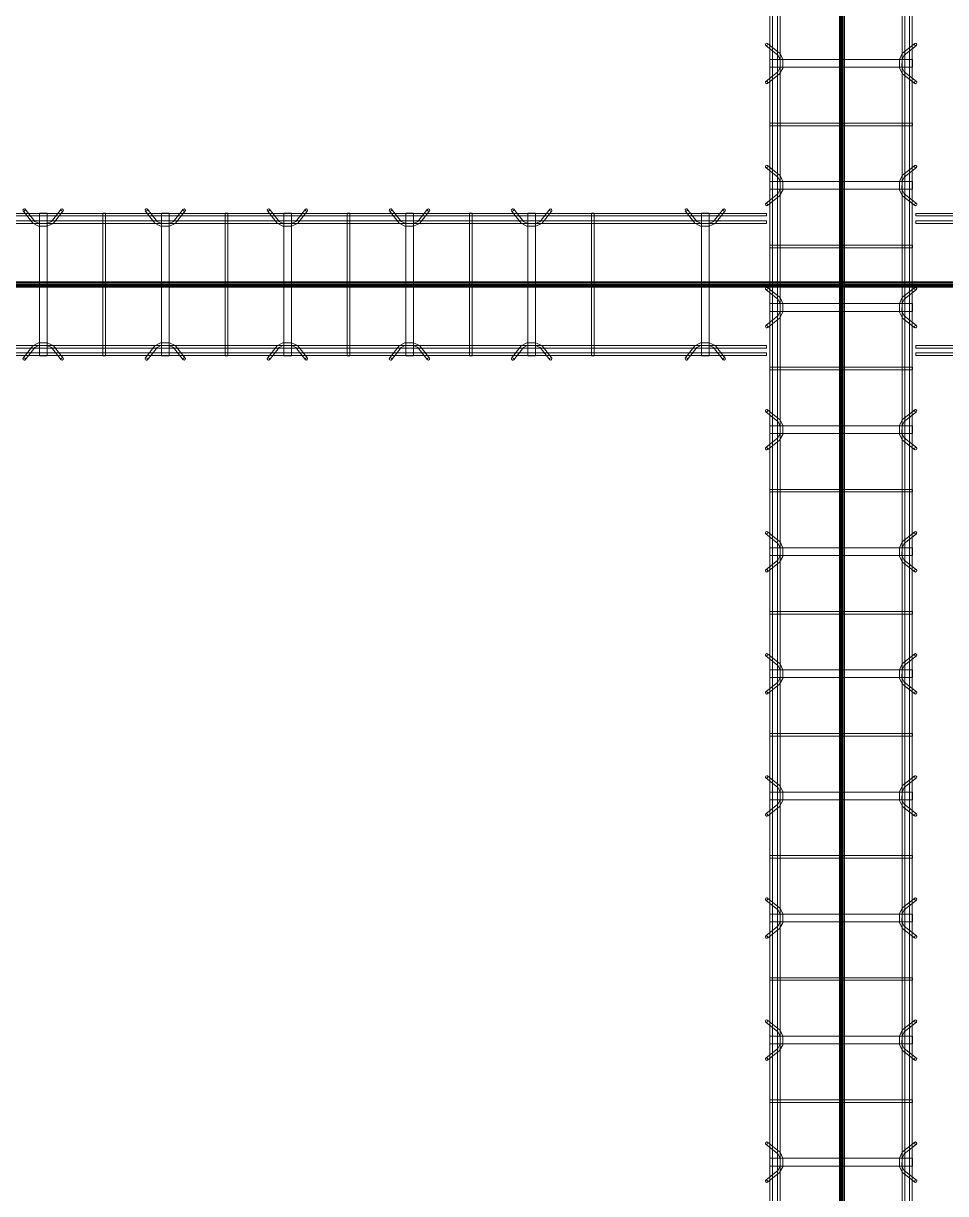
# Model space of a CAD drawing. Header units: inches. Extents: x -19229 to -222, y -6301 to 12387.
# Drawn here: x -3398.3 to -3307.6, y 10924.4 to 11039.4 of the extents above; entities that cross this region are included whole.
import ezdxf

# ---------------------------------------------------------------- set-up
doc = ezdxf.new("R2010")
doc.units = ezdxf.units.IN
doc.header["$MEASUREMENT"] = 0
doc.layers.add('A-GENM', color=13, linetype='Continuous', lineweight=9)
doc.layers.add('S-BEAM', color=12, linetype='Continuous', lineweight=9)

# ---------------------------------------------------------------- blocks, each defined once
blk = doc.blocks.new('Dowel bar assembly - Dowel bar assembly-671876-SLAB ON GROUND JOINTS')
at = {"layer": 'S-BEAM'}
for p, q in [((1025.18, 1.19), (1024.23, 2.39)), ((1027.76, 2.39), (1026.81, 1.19)), ((1037.18, 1.19), (1036.23, 2.39)), ((1039.76, 2.39), (1038.81, 1.19)), ((1049.18, 1.19), (1048.23, 2.39)), ((1051.76, 2.39), (1050.81, 1.19)), ((1061.18, 1.19), (1060.23, 2.39)), ((1063.76, 2.39), (1062.81, 1.19)), ((1073.18, 1.19), (1072.23, 2.39)), ((1075.76, 2.39), (1074.81, 1.19)), ((1085.18, 1.19), (1084.23, 2.39)), ((1087.76, 2.39), (1086.81, 1.19)), ((1097.18, 1.19), (1096.23, 2.39)), ((1099.76, 2.39), (1098.81, 1.19)), ((1109.18, 1.19), (1108.23, 2.39)), ((1111.76, 2.39), (1110.81, 1.19)), ((1121.18, 1.19), (1120.23, 2.39)), ((1123.76, 2.39), (1122.81, 1.19)), ((1133.18, 1.19), (1132.23, 2.39)), ((1135.76, 2.39), (1134.81, 1.19)), ((1628, 1.98), (0, 1.98)), ((0, 1.72), (1628, 1.72)), ((1628, 1.25), (0, 1.25)), ((1024.02, 2.23), (1024.97, 1.03)), ((1025.62, 1.99), (1025.62, -12.01)), ((1026.38, 1.99), (1025.62, 1.99)), ((1025.62, 1.99), (1026.38, 1.99)), ((1026.38, -12.01), (1026.38, 1.99)), ((1027.01, 1.03), (1027.96, 2.23)), ((1031.87, 1.99), (1031.87, -12.01)), ((1032.13, 1.99), (1031.87, 1.99)), ((1031.87, 1.99), (1032.13, 1.99)), ((1032.13, -12.01), (1032.13, 1.99)), ((1036.02, 2.23), (1036.97, 1.03)), ((1037.62, 1.99), (1037.62, -12.01)), ((1038.38, 1.99), (1037.62, 1.99)), ((1037.62, 1.99), (1038.38, 1.99)), ((1038.38, -12.01), (1038.38, 1.99)), ((1039.01, 1.03), (1039.96, 2.23)), ((1043.87, 1.99), (1043.87, -12.01)), ((1044.13, 1.99), (1043.87, 1.99)), ((1043.87, 1.99), (1044.13, 1.99)), ((1044.13, -12.01), (1044.13, 1.99)), ((1048.02, 2.23), (1048.97, 1.03)), ((1049.62, 1.99), (1049.62, -12.01)), ((1050.38, 1.99), (1049.62, 1.99)), ((1049.62, 1.99), (1050.38, 1.99)), ((1050.38, -12.01), (1050.38, 1.99)), ((1051.01, 1.03), (1051.96, 2.23)), ((1055.87, 1.99), (1055.87, -12.01)), ((1056.13, 1.99), (1055.87, 1.99)), ((1055.87, 1.99), (1056.13, 1.99)), ((1056.13, -12.01), (1056.13, 1.99)), ((1060.02, 2.23), (1060.97, 1.03)), ((1061.62, 1.99), (1061.62, -12.01)), ((1062.38, 1.99), (1061.62, 1.99)), ((1061.62, 1.99), (1062.38, 1.99)), ((1062.38, -12.01), (1062.38, 1.99)), ((1063.01, 1.03), (1063.96, 2.23)), ((1067.87, 1.99), (1067.87, -12.01)), ((1068.13, 1.99), (1067.87, 1.99)), ((1067.87, 1.99), (1068.13, 1.99)), ((1068.13, -12.01), (1068.13, 1.99)), ((1072.02, 2.23), (1072.97, 1.03)), ((1073.62, 1.99), (1073.62, -12.01)), ((1074.38, 1.99), (1073.62, 1.99)), ((1073.62, 1.99), (1074.38, 1.99)), ((1074.38, -12.01), (1074.38, 1.99)), ((1075.01, 1.03), (1075.96, 2.23)), ((1079.87, 1.99), (1079.87, -12.01)), ((1080.13, 1.99), (1079.87, 1.99)), ((1079.87, 1.99), (1080.13, 1.99)), ((1080.13, -12.01), (1080.13, 1.99)), ((1084.02, 2.23), (1084.97, 1.03)), ((1085.62, 1.99), (1085.62, -12.01)), ((1086.38, 1.99), (1085.62, 1.99)), ((1085.62, 1.99), (1086.38, 1.99)), ((1086.38, -12.01), (1086.38, 1.99)), ((1087.01, 1.03), (1087.96, 2.23)), ((1091.87, 1.99), (1091.87, -12.01)), ((1092.13, 1.99), (1091.87, 1.99)), ((1091.87, 1.99), (1092.13, 1.99)), ((1092.13, -12.01), (1092.13, 1.99)), ((1096.02, 2.23), (1096.97, 1.03)), ((1097.62, 1.99), (1097.62, -12.01)), ((1098.38, 1.99), (1097.62, 1.99)), ((1097.62, 1.99), (1098.38, 1.99)), ((1098.38, -12.01), (1098.38, 1.99)), ((1099.01, 1.03), (1099.96, 2.23)), ((1103.87, 1.99), (1103.87, -12.01)), ((1104.13, 1.99), (1103.87, 1.99)), ((1103.87, 1.99), (1104.13, 1.99)), ((1104.13, -12.01), (1104.13, 1.99)), ((1108.02, 2.23), (1108.97, 1.03)), ((1109.62, 1.99), (1109.62, -12.01)), ((1110.38, 1.99), (1109.62, 1.99)), ((1109.62, 1.99), (1110.38, 1.99)), ((1110.38, -12.01), (1110.38, 1.99)), ((1111.01, 1.03), (1111.96, 2.23)), ((1115.87, 1.99), (1115.87, -12.01)), ((1116.13, 1.99), (1115.87, 1.99)), ((1115.87, 1.99), (1116.13, 1.99)), ((1116.13, -12.01), (1116.13, 1.99)), ((1120.02, 2.23), (1120.97, 1.03)), ((1121.62, 1.99), (1121.62, -12.01)), ((1122.38, 1.99), (1121.62, 1.99)), ((1121.62, 1.99), (1122.38, 1.99)), ((1122.38, -12.01), (1122.38, 1.99)), ((1123.01, 1.03), (1123.96, 2.23)), ((1127.87, 1.99), (1127.87, -12.01)), ((1128.13, 1.99), (1127.87, 1.99)), ((1127.87, 1.99), (1128.13, 1.99)), ((1128.13, -12.01), (1128.13, 1.99)), ((1132.02, 2.23), (1132.97, 1.03)), ((1133.62, 1.99), (1133.62, -12.01)), ((1134.38, 1.99), (1133.62, 1.99)), ((1133.62, 1.99), (1134.38, 1.99)), ((1134.38, -12.01), (1134.38, 1.99)), ((1135.01, 1.03), (1135.96, 2.23)), ((0, 0.99), (1628, 0.99)), ((1628, -11.01), (0, -11.01)), ((0, -11.27), (1628, -11.27)), ((1024.97, -11.05), (1024.02, -12.25)), ((1024.23, -12.41), (1025.18, -11.21)), ((1026.81, -11.21), (1027.76, -12.41)), ((1027.96, -12.25), (1027.01, -11.05)), ((1036.97, -11.05), (1036.02, -12.25)), ((1036.23, -12.41), (1037.18, -11.21)), ((1038.81, -11.21), (1039.76, -12.41)), ((1039.96, -12.25), (1039.01, -11.05)), ((1048.97, -11.05), (1048.02, -12.25)), ((1048.23, -12.41), (1049.18, -11.21)), ((1050.81, -11.21), (1051.76, -12.41)), ((1051.96, -12.25), (1051.01, -11.05)), ((1060.97, -11.05), (1060.02, -12.25)), ((1060.23, -12.41), (1061.18, -11.21)), ((1062.81, -11.21), (1063.76, -12.41)), ((1063.96, -12.25), (1063.01, -11.05)), ((1072.97, -11.05), (1072.02, -12.25)), ((1072.23, -12.41), (1073.18, -11.21)), ((1074.81, -11.21), (1075.76, -12.41)), ((1075.96, -12.25), (1075.01, -11.05)), ((1084.97, -11.05), (1084.02, -12.25)), ((1084.23, -12.41), (1085.18, -11.21)), ((1086.81, -11.21), (1087.76, -12.41)), ((1087.96, -12.25), (1087.01, -11.05)), ((1096.97, -11.05), (1096.02, -12.25)), ((1096.23, -12.41), (1097.18, -11.21)), ((1098.81, -11.21), (1099.76, -12.41)), ((1099.96, -12.25), (1099.01, -11.05)), ((1108.97, -11.05), (1108.02, -12.25)), ((1108.23, -12.41), (1109.18, -11.21)), ((1110.81, -11.21), (1111.76, -12.41)), ((1111.96, -12.25), (1111.01, -11.05)), ((1120.97, -11.05), (1120.02, -12.25)), ((1120.23, -12.41), (1121.18, -11.21)), ((1122.81, -11.21), (1123.76, -12.41)), ((1123.96, -12.25), (1123.01, -11.05)), ((1132.97, -11.05), (1132.02, -12.25)), ((1132.23, -12.41), (1133.18, -11.21)), ((1134.81, -11.21), (1135.76, -12.41)), ((1135.96, -12.25), (1135.01, -11.05)), ((1628, -11.74), (0, -11.74)), ((0, -12), (1628, -12)), ((1026.38, -12.01), (1025.62, -12.01)), ((1025.62, -12.01), (1026.38, -12.01)), ((1032.13, -12.01), (1031.87, -12.01)), ((1031.87, -12.01), (1032.13, -12.01)), ((1038.38, -12.01), (1037.62, -12.01)), ((1037.62, -12.01), (1038.38, -12.01)), ((1044.13, -12.01), (1043.87, -12.01)), ((1043.87, -12.01), (1044.13, -12.01)), ((1050.38, -12.01), (1049.62, -12.01)), ((1049.62, -12.01), (1050.38, -12.01)), ((1056.13, -12.01), (1055.87, -12.01)), ((1055.87, -12.01), (1056.13, -12.01)), ((1062.38, -12.01), (1061.62, -12.01)), ((1061.62, -12.01), (1062.38, -12.01)), ((1068.13, -12.01), (1067.87, -12.01)), ((1067.87, -12.01), (1068.13, -12.01)), ((1074.38, -12.01), (1073.62, -12.01)), ((1073.62, -12.01), (1074.38, -12.01)), ((1080.13, -12.01), (1079.87, -12.01)), ((1079.87, -12.01), (1080.13, -12.01)), ((1086.38, -12.01), (1085.62, -12.01)), ((1085.62, -12.01), (1086.38, -12.01)), ((1092.13, -12.01), (1091.87, -12.01)), ((1091.87, -12.01), (1092.13, -12.01)), ((1098.38, -12.01), (1097.62, -12.01)), ((1097.62, -12.01), (1098.38, -12.01)), ((1104.13, -12.01), (1103.87, -12.01)), ((1103.87, -12.01), (1104.13, -12.01)), ((1110.38, -12.01), (1109.62, -12.01)), ((1109.62, -12.01), (1110.38, -12.01)), ((1116.13, -12.01), (1115.87, -12.01)), ((1115.87, -12.01), (1116.13, -12.01)), ((1122.38, -12.01), (1121.62, -12.01)), ((1121.62, -12.01), (1122.38, -12.01)), ((1128.13, -12.01), (1127.87, -12.01)), ((1127.87, -12.01), (1128.13, -12.01)), ((1134.38, -12.01), (1133.62, -12.01)), ((1133.62, -12.01), (1134.38, -12.01))]:
    blk.add_line(p, q, dxfattribs=at)
at = {"layer": 'S-BEAM', "flags": 128}
for points in [[(1025.18, 1.19), (1025.62, 0.97), (1026.38, 0.98), (1026.81, 1.19)], [(1037.18, 1.19), (1037.62, 0.97), (1038.38, 0.98), (1038.81, 1.19)], [(1049.18, 1.19), (1049.62, 0.97), (1050.38, 0.98), (1050.81, 1.19)], [(1061.18, 1.19), (1061.62, 0.97), (1062.38, 0.98), (1062.81, 1.19)], [(1073.18, 1.19), (1073.62, 0.97), (1074.38, 0.98), (1074.81, 1.19)], [(1085.18, 1.19), (1085.62, 0.97), (1086.38, 0.98), (1086.81, 1.19)], [(1097.18, 1.19), (1097.62, 0.97), (1098.38, 0.98), (1098.81, 1.19)], [(1109.18, 1.19), (1109.62, 0.97), (1110.38, 0.98), (1110.81, 1.19)], [(1121.18, 1.19), (1121.62, 0.97), (1122.38, 0.98), (1122.81, 1.19)], [(1133.18, 1.19), (1133.62, 0.97), (1134.38, 0.98), (1134.81, 1.19)], [(1024.97, 1.03), (1025.53, 0.73), (1026.39, 0.72), (1026.97, 0.99), (1027.01, 1.03)], [(1036.97, 1.03), (1037.53, 0.73), (1038.39, 0.72), (1038.97, 0.99), (1039.01, 1.03)], [(1048.97, 1.03), (1049.53, 0.73), (1050.39, 0.72), (1050.97, 0.99), (1051.01, 1.03)], [(1060.97, 1.03), (1061.53, 0.73), (1062.39, 0.72), (1062.97, 0.99), (1063.01, 1.03)], [(1072.97, 1.03), (1073.53, 0.73), (1074.39, 0.72), (1074.97, 0.99), (1075.01, 1.03)], [(1084.97, 1.03), (1085.53, 0.73), (1086.39, 0.72), (1086.97, 0.99), (1087.01, 1.03)], [(1096.97, 1.03), (1097.53, 0.73), (1098.39, 0.72), (1098.97, 0.99), (1099.01, 1.03)], [(1108.97, 1.03), (1109.53, 0.73), (1110.39, 0.72), (1110.97, 0.99), (1111.01, 1.03)], [(1120.97, 1.03), (1121.53, 0.73), (1122.39, 0.72), (1122.97, 0.99), (1123.01, 1.03)], [(1132.97, 1.03), (1133.53, 0.73), (1134.39, 0.72), (1134.97, 0.99), (1135.01, 1.03)], [(1024.97, -11.05), (1025.53, -10.75), (1026.39, -10.74), (1026.97, -11.01), (1027.01, -11.05)], [(1025.18, -11.21), (1025.62, -10.99), (1026.38, -11), (1026.81, -11.21)], [(1036.97, -11.05), (1037.53, -10.75), (1038.39, -10.74), (1038.97, -11.01), (1039.01, -11.05)], [(1037.18, -11.21), (1037.62, -10.99), (1038.38, -11), (1038.81, -11.21)], [(1048.97, -11.05), (1049.53, -10.75), (1050.39, -10.74), (1050.97, -11.01), (1051.01, -11.05)], [(1049.18, -11.21), (1049.62, -10.99), (1050.38, -11), (1050.81, -11.21)], [(1060.97, -11.05), (1061.53, -10.75), (1062.39, -10.74), (1062.97, -11.01), (1063.01, -11.05)], [(1061.18, -11.21), (1061.62, -10.99), (1062.38, -11), (1062.81, -11.21)], [(1072.97, -11.05), (1073.53, -10.75), (1074.39, -10.74), (1074.97, -11.01), (1075.01, -11.05)], [(1073.18, -11.21), (1073.62, -10.99), (1074.38, -11), (1074.81, -11.21)], [(1084.97, -11.05), (1085.53, -10.75), (1086.39, -10.74), (1086.97, -11.01), (1087.01, -11.05)], [(1085.18, -11.21), (1085.62, -10.99), (1086.38, -11), (1086.81, -11.21)], [(1096.97, -11.05), (1097.53, -10.75), (1098.39, -10.74), (1098.97, -11.01), (1099.01, -11.05)], [(1097.18, -11.21), (1097.62, -10.99), (1098.38, -11), (1098.81, -11.21)], [(1108.97, -11.05), (1109.53, -10.75), (1110.39, -10.74), (1110.97, -11.01), (1111.01, -11.05)], [(1109.18, -11.21), (1109.62, -10.99), (1110.38, -11), (1110.81, -11.21)], [(1120.97, -11.05), (1121.53, -10.75), (1122.39, -10.74), (1122.97, -11.01), (1123.01, -11.05)], [(1121.18, -11.21), (1121.62, -10.99), (1122.38, -11), (1122.81, -11.21)], [(1132.97, -11.05), (1133.53, -10.75), (1134.39, -10.74), (1134.97, -11.01), (1135.01, -11.05)], [(1133.18, -11.21), (1133.62, -10.99), (1134.38, -11), (1134.81, -11.21)]]:
    blk.add_lwpolyline(points, dxfattribs=at)
at = {"layer": 'S-BEAM'}
for centre, major_axis, start_param, end_param in [((1024.12, 2.31), (0.101, 0.08), 5.709265, 8.850858), ((1024.12, 2.31), (0.101, 0.08), 2.567673, 5.709265), ((1027.86, 2.31), (-0.101, 0.08), 3.715513, 6.857105), ((1027.86, 2.31), (-0.101, 0.08), 0.57392, 3.715513), ((1036.12, 2.31), (0.101, 0.08), 5.709265, 8.850858), ((1036.12, 2.31), (0.101, 0.08), 2.567673, 5.709265), ((1039.86, 2.31), (-0.101, 0.08), 3.715513, 6.857105), ((1039.86, 2.31), (-0.101, 0.08), 0.57392, 3.715513), ((1048.12, 2.31), (0.101, 0.08), 5.709265, 8.850858), ((1048.12, 2.31), (0.101, 0.08), 2.567673, 5.709265), ((1051.86, 2.31), (-0.101, 0.08), 3.715513, 6.857105), ((1051.86, 2.31), (-0.101, 0.08), 0.57392, 3.715513), ((1060.12, 2.31), (0.101, 0.08), 5.709265, 8.850858), ((1060.12, 2.31), (0.101, 0.08), 2.567673, 5.709265), ((1063.86, 2.31), (-0.101, 0.08), 3.715513, 6.857105), ((1063.86, 2.31), (-0.101, 0.08), 0.57392, 3.715513), ((1072.12, 2.31), (0.101, 0.08), 5.709265, 8.850858), ((1072.12, 2.31), (0.101, 0.08), 2.567673, 5.709265), ((1075.86, 2.31), (-0.101, 0.08), 3.715513, 6.857105), ((1075.86, 2.31), (-0.101, 0.08), 0.57392, 3.715513), ((1084.12, 2.31), (0.101, 0.08), 5.709265, 8.850858), ((1084.12, 2.31), (0.101, 0.08), 2.567673, 5.709265), ((1087.86, 2.31), (-0.101, 0.08), 3.715513, 6.857105), ((1087.86, 2.31), (-0.101, 0.08), 0.57392, 3.715513), ((1096.12, 2.31), (0.101, 0.08), 5.709265, 8.850858), ((1096.12, 2.31), (0.101, 0.08), 2.567673, 5.709265), ((1099.86, 2.31), (-0.101, 0.08), 3.715513, 6.857105), ((1099.86, 2.31), (-0.101, 0.08), 0.57392, 3.715513), ((1108.12, 2.31), (0.101, 0.08), 5.709265, 8.850858), ((1108.12, 2.31), (0.101, 0.08), 2.567673, 5.709265), ((1111.86, 2.31), (-0.101, 0.08), 3.715513, 6.857105), ((1111.86, 2.31), (-0.101, 0.08), 0.57392, 3.715513), ((1120.12, 2.31), (0.101, 0.08), 5.709265, 8.850858), ((1120.12, 2.31), (0.101, 0.08), 2.567673, 5.709265), ((1123.86, 2.31), (-0.101, 0.08), 3.715513, 6.857105), ((1123.86, 2.31), (-0.101, 0.08), 0.57392, 3.715513), ((1132.12, 2.31), (0.101, 0.08), 5.709265, 8.850858), ((1132.12, 2.31), (0.101, 0.08), 2.567673, 5.709265), ((1135.86, 2.31), (-0.101, 0.08), 3.715513, 6.857105), ((1135.86, 2.31), (-0.101, 0.08), 0.57392, 3.715513), ((1024.12, -12.33), (-0.101, 0.08), 3.715513, 6.857105), ((1024.12, -12.33), (-0.101, 0.08), 0.57392, 3.715513), ((1027.86, -12.33), (0.101, 0.08), 5.709265, 8.850858), ((1027.86, -12.33), (0.101, 0.08), 2.567673, 5.709265), ((1036.12, -12.33), (-0.101, 0.08), 3.715513, 6.857105), ((1036.12, -12.33), (-0.101, 0.08), 0.57392, 3.715513), ((1039.86, -12.33), (0.101, 0.08), 5.709265, 8.850858), ((1039.86, -12.33), (0.101, 0.08), 2.567673, 5.709265), ((1048.12, -12.33), (-0.101, 0.08), 3.715513, 6.857105), ((1048.12, -12.33), (-0.101, 0.08), 0.57392, 3.715513), ((1051.86, -12.33), (0.101, 0.08), 5.709265, 8.850858), ((1051.86, -12.33), (0.101, 0.08), 2.567673, 5.709265), ((1060.12, -12.33), (-0.101, 0.08), 3.715513, 6.857105), ((1060.12, -12.33), (-0.101, 0.08), 0.57392, 3.715513), ((1063.86, -12.33), (0.101, 0.08), 5.709265, 8.850858), ((1063.86, -12.33), (0.101, 0.08), 2.567673, 5.709265), ((1072.12, -12.33), (-0.101, 0.08), 3.715513, 6.857105), ((1072.12, -12.33), (-0.101, 0.08), 0.57392, 3.715513), ((1075.86, -12.33), (0.101, 0.08), 5.709265, 8.850858), ((1075.86, -12.33), (0.101, 0.08), 2.567673, 5.709265), ((1084.12, -12.33), (-0.101, 0.08), 3.715513, 6.857105), ((1084.12, -12.33), (-0.101, 0.08), 0.57392, 3.715513), ((1087.86, -12.33), (0.101, 0.08), 5.709265, 8.850858), ((1087.86, -12.33), (0.101, 0.08), 2.567673, 5.709265), ((1096.12, -12.33), (-0.101, 0.08), 3.715513, 6.857105), ((1096.12, -12.33), (-0.101, 0.08), 0.57392, 3.715513), ((1099.86, -12.33), (0.101, 0.08), 5.709265, 8.850858), ((1099.86, -12.33), (0.101, 0.08), 2.567673, 5.709265), ((1108.12, -12.33), (-0.101, 0.08), 3.715513, 6.857105), ((1108.12, -12.33), (-0.101, 0.08), 0.57392, 3.715513), ((1111.86, -12.33), (0.101, 0.08), 5.709265, 8.850858), ((1111.86, -12.33), (0.101, 0.08), 2.567673, 5.709265), ((1120.12, -12.33), (-0.101, 0.08), 3.715513, 6.857105), ((1120.12, -12.33), (-0.101, 0.08), 0.57392, 3.715513), ((1123.86, -12.33), (0.101, 0.08), 5.709265, 8.850858), ((1123.86, -12.33), (0.101, 0.08), 2.567673, 5.709265), ((1132.12, -12.33), (-0.101, 0.08), 3.715513, 6.857105), ((1132.12, -12.33), (-0.101, 0.08), 0.57392, 3.715513), ((1135.86, -12.33), (0.101, 0.08), 5.709265, 8.850858), ((1135.86, -12.33), (0.101, 0.08), 2.567673, 5.709265)]:
    blk.add_ellipse(centre, major_axis=major_axis, ratio=0.816528, start_param=start_param, end_param=end_param, dxfattribs=at)
blk = doc.blocks.new('Dowel bar assembly - Dowel bar assembly-674226-SLAB ON GROUND JOINTS')
at = {"layer": 'S-BEAM'}
for p, q in [((148.75, 1.98), (0, 1.98)), ((0, 1.98), (0, 1.72)), ((0, 1.72), (0, 1.98)), ((0, 1.72), (148.75, 1.72)), ((148.75, 1.25), (0, 1.25)), ((0, 0.99), (0, 1.25)), ((0, 1.25), (0, 0.99)), ((0, 0.99), (148.75, 0.99)), ((148.75, -11.01), (0, -11.01)), ((0, -11.27), (0, -11.01)), ((0, -11.01), (0, -11.27)), ((0, -11.27), (148.75, -11.27)), ((148.75, -11.74), (0, -11.74)), ((0, -12), (0, -11.74)), ((0, -11.74), (0, -12)), ((0, -12), (148.75, -12))]:
    blk.add_line(p, q, dxfattribs=at)
blk = doc.blocks.new('Dowel bar assembly - Dowel bar assembly-674339-SLAB ON GROUND JOINTS')
at = {"layer": 'S-BEAM'}
for p, q in [((77.18, 1.19), (76.23, 2.39)), ((79.76, 2.39), (78.81, 1.19)), ((89.18, 1.19), (88.23, 2.39)), ((91.76, 2.39), (90.81, 1.19)), ((101.18, 1.19), (100.23, 2.39)), ((103.76, 2.39), (102.81, 1.19)), ((113.18, 1.19), (112.23, 2.39)), ((115.76, 2.39), (114.81, 1.19)), ((125.18, 1.19), (124.23, 2.39)), ((127.76, 2.39), (126.81, 1.19)), ((142.23, 1.19), (141.28, 2.39)), ((144.81, 2.39), (143.86, 1.19)), ((149.05, 1.98), (0, 1.98)), ((0, 1.72), (149.05, 1.72)), ((149.05, 1.25), (0, 1.25)), ((76.02, 2.23), (76.97, 1.03)), ((77.63, 1.99), (77.63, -12.01)), ((78.38, 1.99), (77.63, 1.99)), ((77.63, 1.99), (78.38, 1.99)), ((78.38, -12.01), (78.38, 1.99)), ((79.01, 1.03), (79.96, 2.23)), ((83.87, 1.99), (83.87, -12.01)), ((84.13, 1.99), (83.87, 1.99)), ((83.87, 1.99), (84.13, 1.99)), ((84.13, -12.01), (84.13, 1.99)), ((88.02, 2.23), (88.97, 1.03)), ((89.63, 1.99), (89.63, -12.01)), ((90.38, 1.99), (89.63, 1.99)), ((89.63, 1.99), (90.38, 1.99)), ((90.38, -12.01), (90.38, 1.99)), ((91.01, 1.03), (91.96, 2.23)), ((95.87, 1.99), (95.87, -12.01)), ((96.13, 1.99), (95.87, 1.99)), ((95.87, 1.99), (96.13, 1.99)), ((96.13, -12.01), (96.13, 1.99)), ((100.02, 2.23), (100.97, 1.03)), ((101.63, 1.99), (101.63, -12.01)), ((102.38, 1.99), (101.63, 1.99)), ((101.63, 1.99), (102.38, 1.99)), ((102.38, -12.01), (102.38, 1.99)), ((103.01, 1.03), (103.96, 2.23)), ((107.87, 1.99), (107.87, -12.01)), ((108.13, 1.99), (107.87, 1.99)), ((107.87, 1.99), (108.13, 1.99)), ((108.13, -12.01), (108.13, 1.99)), ((112.02, 2.23), (112.97, 1.03)), ((113.63, 1.99), (113.63, -12.01)), ((114.38, 1.99), (113.63, 1.99)), ((113.63, 1.99), (114.38, 1.99)), ((114.38, -12.01), (114.38, 1.99)), ((115.01, 1.03), (115.96, 2.23)), ((119.87, 1.99), (119.87, -12.01)), ((120.13, 1.99), (119.87, 1.99)), ((119.87, 1.99), (120.13, 1.99)), ((120.13, -12.01), (120.13, 1.99)), ((124.02, 2.23), (124.97, 1.03)), ((125.63, 1.99), (125.63, -12.01)), ((126.38, 1.99), (125.63, 1.99)), ((125.63, 1.99), (126.38, 1.99)), ((126.38, -12.01), (126.38, 1.99)), ((127.01, 1.03), (127.96, 2.23)), ((131.87, 1.99), (131.87, -12.01)), ((132.13, 1.99), (131.87, 1.99)), ((131.87, 1.99), (132.13, 1.99)), ((132.13, -12.01), (132.13, 1.99)), ((141.08, 2.23), (142.02, 1.03)), ((142.68, 1.99), (142.68, -12.01)), ((143.43, 1.99), (142.68, 1.99)), ((142.68, 1.99), (143.43, 1.99)), ((143.43, -12.01), (143.43, 1.99)), ((144.06, 1.03), (145.01, 2.23)), ((149.05, 1.98), (149.05, 1.72)), ((149.05, 1.72), (149.05, 1.98)), ((149.05, 0.99), (149.05, 1.25)), ((149.05, 1.25), (149.05, 0.99)), ((0, 0.99), (149.05, 0.99)), ((149.05, -11.01), (0, -11.01)), ((0, -11.27), (149.05, -11.27)), ((76.97, -11.05), (76.02, -12.25)), ((76.23, -12.41), (77.18, -11.21)), ((78.81, -11.21), (79.76, -12.41)), ((79.96, -12.25), (79.01, -11.05)), ((88.97, -11.05), (88.02, -12.25)), ((88.23, -12.41), (89.18, -11.21)), ((90.81, -11.21), (91.76, -12.41)), ((91.96, -12.25), (91.01, -11.05)), ((100.97, -11.05), (100.02, -12.25)), ((100.23, -12.41), (101.18, -11.21)), ((102.81, -11.21), (103.76, -12.41)), ((103.96, -12.25), (103.01, -11.05)), ((112.97, -11.05), (112.02, -12.25)), ((112.23, -12.41), (113.18, -11.21)), ((114.81, -11.21), (115.76, -12.41)), ((115.96, -12.25), (115.01, -11.05)), ((124.97, -11.05), (124.02, -12.25)), ((124.23, -12.41), (125.18, -11.21)), ((126.81, -11.21), (127.76, -12.41)), ((127.96, -12.25), (127.01, -11.05)), ((142.02, -11.05), (141.08, -12.25)), ((141.28, -12.41), (142.23, -11.21)), ((143.86, -11.21), (144.81, -12.41)), ((145.01, -12.25), (144.06, -11.05)), ((149.05, -11.27), (149.05, -11.01)), ((149.05, -11.01), (149.05, -11.27)), ((149.05, -11.74), (0, -11.74)), ((0, -12), (149.05, -12)), ((78.38, -12.01), (77.63, -12.01)), ((77.63, -12.01), (78.38, -12.01)), ((84.13, -12.01), (83.87, -12.01)), ((83.87, -12.01), (84.13, -12.01)), ((90.38, -12.01), (89.63, -12.01)), ((89.63, -12.01), (90.38, -12.01)), ((96.13, -12.01), (95.87, -12.01)), ((95.87, -12.01), (96.13, -12.01)), ((102.38, -12.01), (101.63, -12.01)), ((101.63, -12.01), (102.38, -12.01)), ((108.13, -12.01), (107.87, -12.01)), ((107.87, -12.01), (108.13, -12.01)), ((114.38, -12.01), (113.63, -12.01)), ((113.63, -12.01), (114.38, -12.01)), ((120.13, -12.01), (119.87, -12.01)), ((119.87, -12.01), (120.13, -12.01)), ((126.38, -12.01), (125.63, -12.01)), ((125.63, -12.01), (126.38, -12.01)), ((132.13, -12.01), (131.87, -12.01)), ((131.87, -12.01), (132.13, -12.01)), ((143.43, -12.01), (142.68, -12.01)), ((142.68, -12.01), (143.43, -12.01)), ((149.05, -12), (149.05, -11.74)), ((149.05, -11.74), (149.05, -12))]:
    blk.add_line(p, q, dxfattribs=at)
at = {"layer": 'S-BEAM', "flags": 128}
for points in [[(77.18, 1.19), (77.62, 0.97), (78.38, 0.98), (78.81, 1.19)], [(89.18, 1.19), (89.62, 0.97), (90.38, 0.98), (90.81, 1.19)], [(101.18, 1.19), (101.62, 0.97), (102.38, 0.98), (102.81, 1.19)], [(113.18, 1.19), (113.62, 0.97), (114.38, 0.98), (114.81, 1.19)], [(125.18, 1.19), (125.62, 0.97), (126.38, 0.98), (126.81, 1.19)], [(142.23, 1.19), (142.68, 0.97), (143.43, 0.98), (143.86, 1.19)], [(76.97, 1.03), (77.53, 0.73), (78.39, 0.72), (78.97, 0.99), (79.01, 1.03)], [(88.97, 1.03), (89.53, 0.73), (90.39, 0.72), (90.97, 0.99), (91.01, 1.03)], [(100.97, 1.03), (101.53, 0.73), (102.39, 0.72), (102.97, 0.99), (103.01, 1.03)], [(112.97, 1.03), (113.53, 0.73), (114.39, 0.72), (114.97, 0.99), (115.01, 1.03)], [(124.97, 1.03), (125.53, 0.73), (126.39, 0.72), (126.97, 0.99), (127.01, 1.03)], [(142.02, 1.03), (142.58, 0.73), (143.44, 0.72), (144.02, 0.99), (144.06, 1.03)], [(76.97, -11.05), (77.53, -10.75), (78.39, -10.74), (78.97, -11.01), (79.01, -11.05)], [(77.18, -11.21), (77.62, -10.99), (78.38, -11), (78.81, -11.21)], [(88.97, -11.05), (89.53, -10.75), (90.39, -10.74), (90.97, -11.01), (91.01, -11.05)], [(89.18, -11.21), (89.62, -10.99), (90.38, -11), (90.81, -11.21)], [(100.97, -11.05), (101.53, -10.75), (102.39, -10.74), (102.97, -11.01), (103.01, -11.05)], [(101.18, -11.21), (101.62, -10.99), (102.38, -11), (102.81, -11.21)], [(112.97, -11.05), (113.53, -10.75), (114.39, -10.74), (114.97, -11.01), (115.01, -11.05)], [(113.18, -11.21), (113.62, -10.99), (114.38, -11), (114.81, -11.21)], [(124.97, -11.05), (125.53, -10.75), (126.39, -10.74), (126.97, -11.01), (127.01, -11.05)], [(125.18, -11.21), (125.62, -10.99), (126.38, -11), (126.81, -11.21)], [(142.02, -11.05), (142.58, -10.75), (143.44, -10.74), (144.02, -11.01), (144.06, -11.05)], [(142.23, -11.21), (142.68, -10.99), (143.43, -11), (143.86, -11.21)]]:
    blk.add_lwpolyline(points, dxfattribs=at)
at = {"layer": 'S-BEAM'}
for centre, major_axis, start_param, end_param in [((76.12, 2.31), (0.101, 0.08), 5.709265, 8.850858), ((76.12, 2.31), (0.101, 0.08), 2.567673, 5.709265), ((79.86, 2.31), (-0.101, 0.08), 3.715513, 6.857105), ((79.86, 2.31), (-0.101, 0.08), 0.57392, 3.715513), ((88.12, 2.31), (0.101, 0.08), 5.709265, 8.850858), ((88.12, 2.31), (0.101, 0.08), 2.567673, 5.709265), ((91.86, 2.31), (-0.101, 0.08), 3.715513, 6.857105), ((91.86, 2.31), (-0.101, 0.08), 0.57392, 3.715513), ((100.12, 2.31), (0.101, 0.08), 5.709265, 8.850858), ((100.12, 2.31), (0.101, 0.08), 2.567673, 5.709265), ((103.86, 2.31), (-0.101, 0.08), 3.715513, 6.857105), ((103.86, 2.31), (-0.101, 0.08), 0.57392, 3.715513), ((112.12, 2.31), (0.101, 0.08), 5.709265, 8.850858), ((112.12, 2.31), (0.101, 0.08), 2.567673, 5.709265), ((115.86, 2.31), (-0.101, 0.08), 3.715513, 6.857105), ((115.86, 2.31), (-0.101, 0.08), 0.57392, 3.715513), ((124.12, 2.31), (0.101, 0.08), 5.709265, 8.850858), ((124.12, 2.31), (0.101, 0.08), 2.567673, 5.709265), ((127.86, 2.31), (-0.101, 0.08), 3.715513, 6.857105), ((127.86, 2.31), (-0.101, 0.08), 0.57392, 3.715513), ((141.18, 2.31), (0.101, 0.08), 5.709265, 8.850858), ((141.18, 2.31), (0.101, 0.08), 2.567673, 5.709265), ((144.91, 2.31), (-0.101, 0.08), 3.715513, 6.857105), ((144.91, 2.31), (-0.101, 0.08), 0.57392, 3.715513), ((76.12, -12.33), (-0.101, 0.08), 3.715513, 6.857105), ((76.12, -12.33), (-0.101, 0.08), 0.57392, 3.715513), ((79.86, -12.33), (0.101, 0.08), 5.709265, 8.850858), ((79.86, -12.33), (0.101, 0.08), 2.567673, 5.709265), ((88.12, -12.33), (-0.101, 0.08), 3.715513, 6.857105), ((88.12, -12.33), (-0.101, 0.08), 0.57392, 3.715513), ((91.86, -12.33), (0.101, 0.08), 5.709265, 8.850858), ((91.86, -12.33), (0.101, 0.08), 2.567673, 5.709265), ((100.12, -12.33), (-0.101, 0.08), 3.715513, 6.857105), ((100.12, -12.33), (-0.101, 0.08), 0.57392, 3.715513), ((103.86, -12.33), (0.101, 0.08), 5.709265, 8.850858), ((103.86, -12.33), (0.101, 0.08), 2.567673, 5.709265), ((112.12, -12.33), (-0.101, 0.08), 3.715513, 6.857105), ((112.12, -12.33), (-0.101, 0.08), 0.57392, 3.715513), ((115.86, -12.33), (0.101, 0.08), 5.709265, 8.850858), ((115.86, -12.33), (0.101, 0.08), 2.567673, 5.709265), ((124.12, -12.33), (-0.101, 0.08), 3.715513, 6.857105), ((124.12, -12.33), (-0.101, 0.08), 0.57392, 3.715513), ((127.86, -12.33), (0.101, 0.08), 5.709265, 8.850858), ((127.86, -12.33), (0.101, 0.08), 2.567673, 5.709265), ((141.18, -12.33), (-0.101, 0.08), 3.715513, 6.857105), ((141.18, -12.33), (-0.101, 0.08), 0.57392, 3.715513), ((144.91, -12.33), (0.101, 0.08), 5.709265, 8.850858), ((144.91, -12.33), (0.101, 0.08), 2.567673, 5.709265)]:
    blk.add_ellipse(centre, major_axis=major_axis, ratio=0.816528, start_param=start_param, end_param=end_param, dxfattribs=at)

msp = doc.modelspace()

# ---------------------------------------------------------------- linework, layer by layer
at = {"layer": 'A-GENM'}
for p, q in [((-3318.07292, 9901.1894), (-3318.07292, 11535.1894)), ((-3318.01315, 11535.1894), (-3318.01315, 9901.1894)), ((-3318.01315, 11535.1894), (-3318.01315, 9901.1894)), ((-3317.99529, 11535.1894), (-3317.99529, 9901.1894)), ((-3317.98604, 9901.1894), (-3317.98604, 11535.1894)), ((-3317.97378, 9901.1894), (-3317.97378, 11535.1894)), ((-3317.97378, 11535.1894), (-3317.97378, 9901.1894)), ((-3317.90841, 9901.1894), (-3317.90841, 11535.1894)), ((-3317.85974, 9901.1894), (-3317.85974, 11535.1894)), ((-3317.77286, 11535.1894), (-3317.77286, 9901.1894)), ((-3317.65882, 9901.1894), (-3317.65882, 11535.1894)), ((-3317.65882, 9901.1894), (-3317.65882, 11535.1894)), ((-3317.65125, 9901.1894), (-3317.65125, 11535.1894)), ((-3317.64972, 9901.1894), (-3317.64972, 11535.1894)), ((-3317.61944, 11535.1894), (-3317.61944, 9901.1894)), ((-3317.61944, 11535.1894), (-3317.61944, 9901.1894)), ((-3317.56436, 9901.1894), (-3317.56436, 11535.1894)), ((-3317.56284, 9901.1894), (-3317.56284, 11535.1894)), ((-1943.13624, 11014.02618), (-3819.32374, 11014.02618)), ((-1943.13624, 11014.02466), (-3819.32374, 11014.02466)), ((-3819.32374, 11013.96958), (-1943.13624, 11013.96958)), ((-3819.32374, 11013.96958), (-1943.13624, 11013.96958)), ((-1943.13624, 11013.9393), (-3819.32374, 11013.9393)), ((-1943.13624, 11013.93778), (-3819.32374, 11013.93778)), ((-1943.13624, 11013.93021), (-3819.32374, 11013.93021)), ((-1943.13624, 11013.93021), (-3819.32374, 11013.93021)), ((-3819.32374, 11013.81617), (-1943.13624, 11013.81617)), ((-1943.13624, 11013.72929), (-3819.32374, 11013.72929)), ((-1943.13624, 11013.68062), (-3819.32374, 11013.68062)), ((-1943.13624, 11013.61525), (-3819.32374, 11013.61525)), ((-3819.32374, 11013.61525), (-1943.13624, 11013.61525)), ((-1943.13624, 11013.60298), (-3819.32374, 11013.60298)), ((-3819.32374, 11013.59374), (-1943.13624, 11013.59374)), ((-3819.32374, 11013.57588), (-1943.13624, 11013.57588)), ((-3819.32374, 11013.57588), (-1943.13624, 11013.57588)), ((-1943.13624, 11013.5161), (-3819.32374, 11013.5161))]:
    msp.add_line(p, q, dxfattribs=at)

# ---------------------------------------------------------------- block references
at = {"layer": 'S-BEAM', "rotation": 89.99999999999991}
msp.add_blockref('Dowel bar assembly - Dowel bar assembly-671876-SLAB ON GROUND JOINTS', (-3322.92348, 9901.50636), dxfattribs=at)
at = {"layer": 'S-BEAM'}
for name, p in [('Dowel bar assembly - Dowel bar assembly-674339-SLAB ON GROUND JOINTS', (-3474.30885, 11018.78292)), ('Dowel bar assembly - Dowel bar assembly-674226-SLAB ON GROUND JOINTS', (-3310.56925, 11018.78292))]:
    msp.add_blockref(name, p, dxfattribs=at)

doc.saveas('drawing.dxf')
